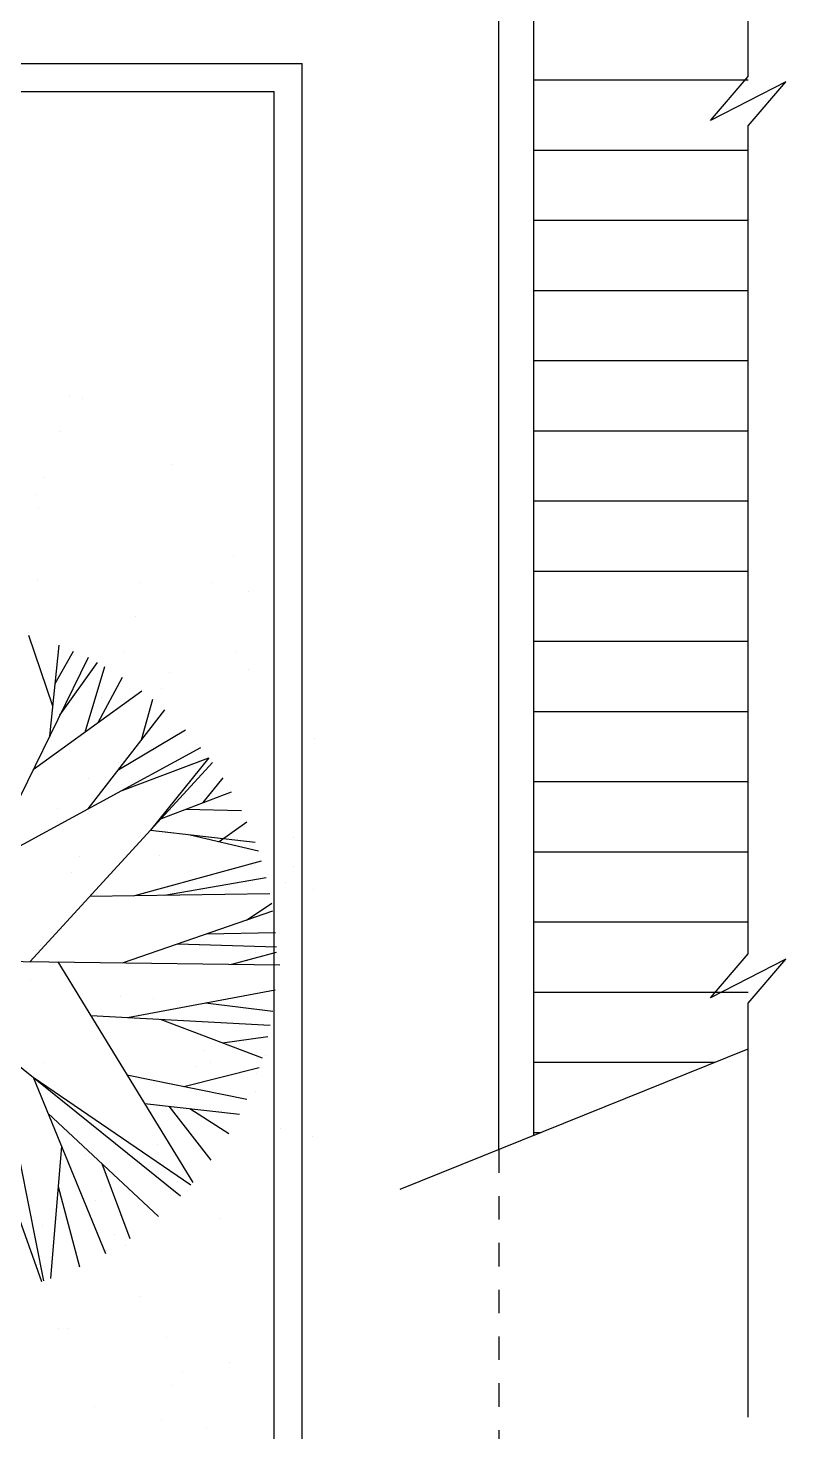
# Model space of a CAD drawing. Extents: x 17.6 to 65.2, y 116.5 to 153.5.
# Drawn here: x 61.99 to 65.23, y 137.04 to 143.05 of the extents above; entities that cross this region are included whole.
import ezdxf

# ---------------------------------------------------------------- set-up
doc = ezdxf.new("R2010")
doc.units = 0
doc.header["$MEASUREMENT"] = 0
doc.linetypes.add('HIDDEN', pattern=[0.375, 0.25, -0.125])
doc.layers.get('0').update_dxf_attribs({"linetype": 'CONTINUOUS'})
doc.layers.add('A-ESTRUTURA_PROJEÇÃO', color=8, linetype='HIDDEN')
doc.layers.add('INST_-_MATRIZ', color=9, linetype='CONTINUOUS')

# ---------------------------------------------------------------- blocks, each defined once
blk = doc.blocks.new('JARDIM02')
at = {"color": 0, "linetype": 'BYBLOCK'}
for p, q in [((-5.516, -10.158), (-5.516, -10.158)), ((-7.687, -10.444), (-7.687, -10.444)), ((-6.874, -10.337), (-6.874, -10.337)), ((-8.207, -10.512), (-8.207, -10.512)), ((-6.933, -10.846), (-6.933, -10.846)), ((-6.667, -10.752), (-6.667, -10.752)), ((-4.315, -10.813), (-4.315, -10.813)), ((-3.553, -10.746), (-3.553, -10.746)), ((-9.634, -10.944), (-9.634, -10.944)), ((-7.936, -10.88), (-7.936, -10.88)), ((-3.934, -10.914), (-3.934, -10.914)), ((-3.75, -11.083), (-3.75, -11.083)), ((-5.091, -12.103), (-4.861, -11.383)), ((-4.953, -12.643), (-4.396, -11.326)), ((-4.742, -12.144), (-4.268, -11.318)), ((-4.54, -11.793), (-4.693, -11.357)), ((-4.326, -13.687), (-3.672, -11.332)), ((-4.162, -13.097), (-4.125, -11.315)), ((-4.055, -12.712), (-3.892, -11.318)), ((-3.415, -11.74), (-3.537, -11.345)), ((-3.333, -13.505), (-3.433, -11.359)), ((-3.389, -12.311), (-3.14, -11.41)), ((-5.672, -11.604), (-4.953, -12.643)), ((-5.58, -12.86), (-5.672, -11.604)), ((-3.708, -14.716), (-5.594, -11.576)), ((-5.11, -11.851), (-5.355, -11.498)), ((-5.064, -12.457), (-5.141, -11.441)), ((-4.07, -15.886), (-2.705, -11.476)), ((-3.369, -12.729), (-2.952, -11.453)), ((-2.897, -12.097), (-2.882, -11.471)), ((-6.94, -11.792), (-6.94, -11.792)), ((-5.866, -12.824), (-6.127, -11.803)), ((-5.143, -14.9), (-5.835, -11.669)), ((-2.963, -11.751), (-2.963, -11.751)), ((-2.602, -13.663), (-2.395, -11.632)), ((-2.493, -12.592), (-2.129, -11.746)), ((-0.345, -11.717), (-0.345, -11.717)), ((-10.84, -11.869), (-10.84, -11.869)), ((-8.222, -11.836), (-8.222, -11.836)), ((-6.756, -11.961), (-6.756, -11.961)), ((-5.47, -13.372), (-6.466, -11.992)), ((-5.664, -11.848), (-5.664, -11.848)), ((-2.88, -11.88), (-2.88, -11.88)), ((-2.77, -14.135), (-1.954, -11.833)), ((-1.91, -12.524), (-1.815, -11.909)), ((-10.913, -12.026), (-10.913, -12.026)), ((-7.799, -12.02), (-7.799, -12.02)), ((-6.163, -12.412), (-6.65, -12.111)), ((-4.685, -12.015), (-4.685, -12.015)), ((-2.455, -13.246), (-1.562, -12.063)), ((-1.571, -12.009), (-1.571, -12.009)), ((-1.49, -13.192), (-1.445, -12.143)), ((-0.568, -12.096), (-0.568, -12.096)), ((-10.492, -12.295), (-10.492, -12.295)), ((-7.378, -12.289), (-7.378, -12.289)), ((-6.192, -13.937), (-6.802, -12.22)), ((-4.263, -12.283), (-4.263, -12.283)), ((-1.902, -12.271), (-1.902, -12.271)), ((-1.381, -12.203), (-1.381, -12.203)), ((-1.149, -12.278), (-1.149, -12.278)), ((-6.556, -12.912), (-7.053, -12.421)), ((-4.073, -12.557), (-4.073, -12.557)), ((-3.26, -12.45), (-3.26, -12.45)), ((-1.86, -13.891), (-1.084, -12.424)), ((-9.947, -12.669), (-9.947, -12.669)), ((-6.797, -13.381), (-7.339, -12.69)), ((-6.483, -13.118), (-7.259, -12.61)), ((-5.886, -12.758), (-5.886, -12.758)), ((-4.594, -12.626), (-4.594, -12.626)), ((-4.252, -12.74), (-4.252, -12.74)), ((-1.694, -12.752), (-1.694, -12.752)), ((-1.417, -13.772), (-0.916, -12.577)), ((1.007, -12.655), (1.007, -12.655)), ((-9.762, -12.838), (-9.762, -12.838)), ((-9.571, -12.871), (-9.571, -12.871)), ((-4.07, -15.886), (-7.443, -12.787)), ((-6.87, -12.773), (-6.87, -12.773)), ((-6.765, -12.911), (-6.765, -12.911)), ((-5.952, -12.804), (-5.952, -12.804)), ((-1.885, -12.792), (-1.885, -12.792)), ((-1.177, -13.2), (-0.706, -12.79)), ((-6.564, -13.594), (-7.711, -13.121)), ((-7.228, -13.321), (-7.581, -12.958)), ((-7.285, -12.98), (-7.285, -12.98)), ((-1.7, -12.961), (-1.7, -12.961)), ((-1.29, -13.468), (-0.427, -13.124)), ((-8.644, -13.159), (-8.644, -13.159)), ((-5.859, -13.256), (-5.859, -13.256)), ((-2.745, -13.25), (-2.745, -13.25)), ((0.369, -13.245), (0.369, -13.245)), ((-6.944, -13.438), (-7.955, -13.477)), ((-3.597, -14.358), (-0.204, -13.445)), ((-2.189, -15.122), (-0.18, -13.484)), ((-4.891, -13.67), (-4.891, -13.67)), ((-3.316, -15.905), (-0.079, -13.656)), ((-2.9, -13.677), (-2.9, -13.677)), ((-0.282, -13.644), (-0.282, -13.644)), ((2.276, -13.656), (2.276, -13.656)), ((-5.601, -13.775), (-5.601, -13.775)), ((-4.706, -13.839), (-4.706, -13.839)), ((-0.83, -13.758), (-0.83, -13.758)), ((-1.665, -15.067), (0.106, -14.025)), ((3.045, -14.209), (3.045, -14.209)), ((-0.803, -14.56), (0.281, -14.48)), ((1.712, -14.385), (1.712, -14.385)), ((2.232, -14.316), (2.232, -14.316)), ((-3.877, -14.519), (-3.877, -14.519)), ((-3.836, -14.636), (-3.836, -14.636)), ((-0.763, -14.513), (-0.763, -14.513)), ((-0.459, -14.67), (-0.459, -14.67)), ((0.165, -14.67), (0.165, -14.67)), ((0.354, -14.563), (0.354, -14.563)), ((1.07, -14.582), (1.07, -14.582)), ((2.351, -14.507), (2.351, -14.507)), ((-3.456, -14.787), (-3.456, -14.787)), ((-2.189, -15.122), (0.384, -14.855)), ((-1.631, -14.679), (-1.631, -14.679)), ((-0.98, -14.739), (-0.98, -14.739)), ((-0.342, -14.782), (-0.342, -14.782)), ((0.349, -14.839), (0.349, -14.839)), ((2.773, -14.776), (2.773, -14.776)), ((-2.338, -14.918), (-2.338, -14.918)), ((-1.183, -15.017), (0.497, -15.667)), ((-0.67, -15.216), (0.457, -15.247)), ((-2.701, -15.478), (0.501, -15.77)), ((-0.219, -15.571), (-0.219, -15.571)), ((2.339, -15.583), (2.339, -15.583)), ((-1.931, -15.94), (0.501, -15.795)), ((1.176, -15.749), (1.176, -15.749)), ((1.219, -15.636), (1.219, -15.636))]:
    blk.add_line(p, q, dxfattribs=at)

msp = doc.modelspace()

# ---------------------------------------------------------------- linework, layer by layer
at = {"layer": 'A-ESTRUTURA_PROJEÇÃO', "linetype": 'HIDDEN', "ltscale": 0.1}
msp.add_line((64.0033, 138.2514), (64.0033, 134.1542), dxfattribs=at)
at = {"layer": 'INST_-_MATRIZ'}
for p, q in [((65.0701, 142.8394), (65.0701, 144.609)), ((64.0033, 138.2514), (64.0033, 144.0042)), ((64.1533, 138.3118), (64.1533, 144.0042)), ((57.6433, 142.8942), (63.1633, 142.8942)), ((63.1633, 133.9742), (63.1633, 142.8942)), ((64.1533, 142.8242), (65.0701, 142.8242)), ((64.9087, 142.651), (65.0701, 142.8394)), ((65.2315, 142.8158), (64.9087, 142.651)), ((65.0701, 142.6273), (65.2315, 142.8158)), ((57.6433, 142.7742), (63.0433, 142.7742)), ((63.0433, 134.0942), (63.0433, 142.7742)), ((65.0701, 140.8577), (65.0701, 142.6273)), ((64.1533, 142.5242), (65.0701, 142.5242)), ((64.1533, 142.2242), (65.0701, 142.2242)), ((64.1533, 141.9242), (65.0701, 141.9242)), ((64.1533, 141.6242), (65.0701, 141.6242)), ((64.1533, 141.3242), (65.0701, 141.3242)), ((64.1533, 141.0242), (65.0701, 141.0242)), ((65.0701, 139.0881), (65.0701, 140.8577)), ((64.1533, 140.7242), (65.0701, 140.7242)), ((64.1533, 140.4242), (65.0701, 140.4242)), ((64.1533, 140.1242), (65.0701, 140.1242)), ((64.1533, 139.8242), (65.0701, 139.8242)), ((64.1533, 139.5242), (65.0701, 139.5242)), ((64.1533, 139.2242), (65.0701, 139.2242)), ((64.9087, 138.8997), (65.0701, 139.0881)), ((65.2315, 139.0645), (64.9087, 138.8997)), ((65.0701, 138.8761), (65.2315, 139.0645)), ((64.1533, 138.9242), (65.0701, 138.9242)), ((65.0701, 137.1065), (65.0701, 138.8761)), ((63.5819, 138.0816), (65.0701, 138.6812)), ((64.1533, 138.6242), (64.9287, 138.6242)), ((64.1533, 138.3242), (64.1841, 138.3242))]:
    msp.add_line(p, q, dxfattribs=at)

# ---------------------------------------------------------------- block references
at = {"layer": 'INST_-_MATRIZ', "xscale": 0.3150000000000019, "yscale": 0.3150000000000019, "zscale": 0.3150000000000019, "rotation": 286.4532352402923}
msp.add_blockref('JARDIM02', (66.7756, 139.248), dxfattribs=at)

doc.saveas('drawing.dxf')
